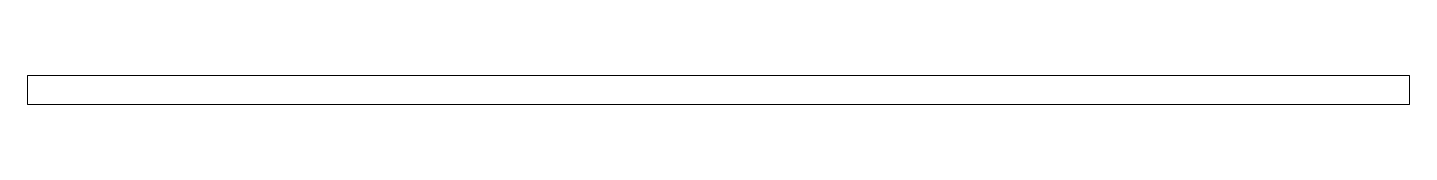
# Paper-space layout '_Back' of a CAD drawing. Header units: inches. Extents: x -5.9 to 5.9, y -0.2 to 0.
import ezdxf

# ---------------------------------------------------------------- set-up
doc = ezdxf.new("R2010")
doc.units = ezdxf.units.IN
doc.header["$MEASUREMENT"] = 0

psp = doc.layouts.new('_Back')

# ---------------------------------------------------------------- linework, layer by layer
at = {"color": 7, "linetype": 'Continuous', "lineweight": 15}
for p, q in [((-5.906, 0), (-5.906, -0.25)), ((-5.906, 0), (5.906, 0)), ((5.906, -0.25), (5.906, 0)), ((-5.906, -0.25), (5.906, -0.25))]:
    psp.add_line(p, q, dxfattribs=at)

doc.saveas('drawing.dxf')
